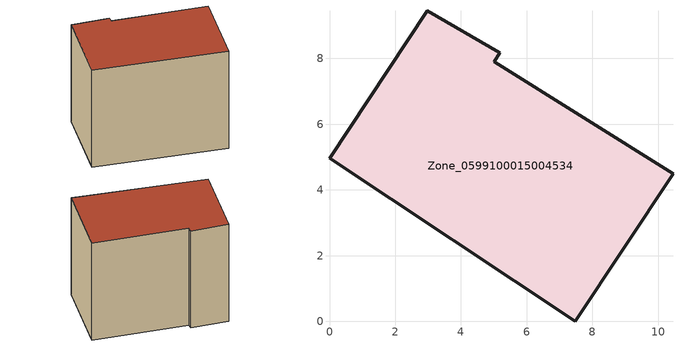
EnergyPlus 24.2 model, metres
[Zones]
Zone_0599100015004534
 floor ground (C_G): 7.47,0 0,4.96 2.97,9.46 5.18,8.18 5.02,7.9 10.45,4.49 z0.89
 wall outside (C_F): 5.18,8.18 2.97,9.46 0,4.96 7.47,0 10.45,4.49 5.02,7.9 5.18,8.18 z0.89:8.26
 roof outside (C_R): 10.45,4.49 5.02,7.9 5.18,8.18 2.97,9.46 0,4.96 7.47,0 z8.26
[BUILDING]
Pand.0599100015004534: North Axis=0; Terrain=City; Loads Convergence Tolerance Value=0.04; Temperature Convergence Tolerance Value=0.4; Solar Distribution=FullExterior; Maximum Number of Warmup Days=25; Minimum Number of Warmup Days=1
[Site:Location]
Rotterdam.The.Hague.AP_ZH_NLD Design_Conditions: Latitude=51.96; Longitude=4.45; Time Zone=1; Elevation=-4.5
[SITE:GROUNDTEMPERATURE:BUILDINGSURFACE]
18, 18, 18, 18, 18, 18, 18, 18, 18, 18, 18, 18
[MATERIAL] Thermal Absorptance=0.9; Solar Absorptance=0.7; Visible Absorptance=0.7
Name | Roughness | Thickness | Conductivity | Density | Specific Heat
G.TI.1975-1991 | MediumSmooth | 0.15 | 0.288461 | 540 | 1210
F.TI.1975-1991 | Rough | 0.3 | 0.230769 | 1920 | 840
R.TI.1975-1991 | MediumRough | 0.2 | 0.153846 | 1500 | 1000
[CONSTRUCTION]
C_G: G.TI.1975-1991
C_F: F.TI.1975-1991
C_R: R.TI.1975-1991
[ZONE]
Zone_0599100015004534: Type=1; Multiplier=1; Ceiling Height=Autocalculate; Volume=Autocalculate; Floor Area=autocalculate; Part of Total Floor Area=Yes
[ZONEINFILTRATION:DESIGNFLOWRATE]
Infil_Zone_0599100015004534: Zone or ZoneList or Space or SpaceList=Zone_0599100015004534; Schedule=AlwaysOn; Design Flow Rate Calculation Method=Flow/Area; Flow Rate per Floor Area=0.003; Constant Term Coefficient=1; Temperature Term Coefficient=0; Velocity Term Coefficient=0; Velocity Squared Term Coefficient=0
[HVACTEMPLATE:ZONE:IDEALLOADSAIRSYSTEM]
Zone_0599100015004534: Maximum Heating Supply Air Temperature=50; Minimum Cooling Supply Air Temperature=13; Maximum Heating Supply Air Humidity Ratio=0.0156; Minimum Cooling Supply Air Humidity Ratio=0.0077; Heating Limit=NoLimit; Cooling Limit=NoLimit; Dehumidification Control Type=ConstantSensibleHeatRatio; Cooling Sensible Heat Ratio=0.7; Dehumidification Setpoint=60; Humidification Control Type=None; Humidification Setpoint=30; Outdoor Air Method=None; Outdoor Air Flow Rate per Person=0.00944; Outdoor Air Flow Rate per Zone Floor Area=0; Outdoor Air Flow Rate per Zone=0; Demand Controlled Ventilation Type=None; Outdoor Air Economizer Type=NoEconomizer; Heat Recovery Type=None; Sensible Heat Recovery Effectiveness=0.7; Latent Heat Recovery Effectiveness=0.65
[ZONECONTROL:THERMOSTAT]
ThermostatControl_Zone_0599100015004534: Zone or ZoneList=Zone_0599100015004534; Control Type Schedule=DualSetpointControlType; Control 1=Thermostat_Zone_0599100015004534; Temperature Difference Between Cutout And Setpoint=0
[THERMOSTATSETPOINT:DUALSETPOINT]
Thermostat_Zone_0599100015004534: Heating Setpoint Temperature Schedule=HeatingSetpoint_Zone_0599100015004534; Cooling Setpoint Temperature Schedule=CoolingSetpoint_Zone_0599100015004534
[SCHEDULE:COMPACT]
HeatingSetpoint_Zone_0599100015004534: Through: 12/31, For: AllDays, Until: 24:00, 21
CoolingSetpoint_Zone_0599100015004534: Through: 12/31, For: AllDays, Until: 24:00, 24
DualSetpointControlType: Through: 12/31, For: AllDays, Until: 24:00, 4
AlwaysOn: Through: 12/31, For: AllDays, Until: 24:00, 1
